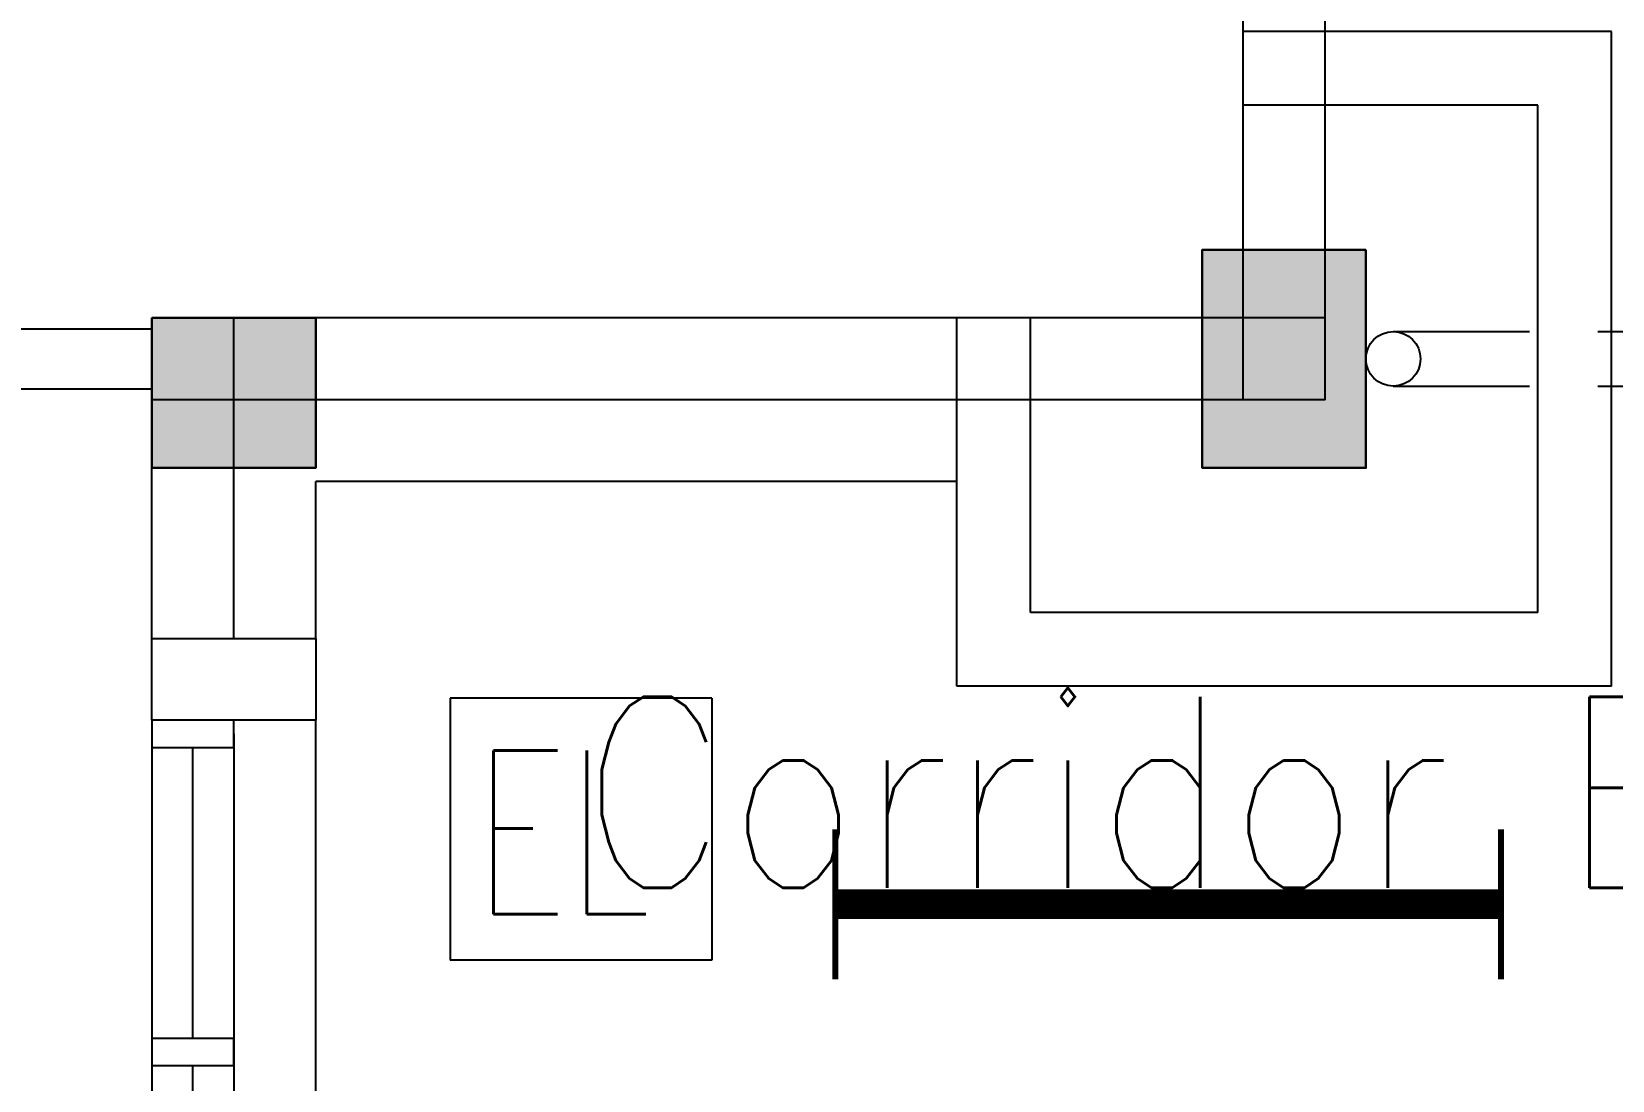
# Model space of a CAD drawing. Header units: inches. Extents: x 16928 to 514628, y -1471 to 241387.
# Drawn here: x 66918 to 69815, y 42863 to 44785 of the extents above; entities that cross this region are included whole.
import ezdxf

# ---------------------------------------------------------------- set-up
doc = ezdxf.new("R2010")
doc.units = ezdxf.units.IN
doc.header["$MEASUREMENT"] = 0
doc.linetypes.add('HIDDEN', pattern=[0.375, 0.25, -0.125])
doc.layers.add('COLUMN', color=8, linetype='Continuous', lineweight=30)
for name, color, linetype in [('DOWNPIPE', 8, 'Continuous'), ('dxt_text', 4, 'Continuous'), ('ELECT', 6, 'Continuous'), ('FITTING', 8, 'Continuous'), ('LW', 2, 'Continuous'), ('partition', 8, 'Continuous'), ('WALL', 1, 'Continuous'), ('WIN', 9, 'Continuous')]:
    doc.layers.add(name, color=color, linetype=linetype)
doc.styles.add('LAILA', font='romans.shx', dxfattribs={"width": 0.85})
doc.styles.add('ROMANS', font='ROMANS', dxfattribs={"width": 0.7})

# ---------------------------------------------------------------- blocks, each defined once
blk = doc.blocks.new('1 X 8W EL')
at = {"layer": 'ELECT', "color": 6}
for p, q in [((-240, 240), (-240, -240)), ((240, 240), (-240, 240)), ((240, 240), (240, -240)), ((240, -240), (-240, -240))]:
    blk.add_line(p, q, dxfattribs=at)
at = {"layer": 'ELECT', "color": 6, "style": 'ROMANS', "width": 0.7}
blk.add_text('EL', height=300, dxfattribs=at).set_placement((-196.2, -155.6))
blk = doc.blocks.new('YBC 1X36')
at = {"layer": 'FITTING', "color": 3}
for points, const_width in [([(-610, 137.6), (-610, -137.6)], 10.9), ([(610, 137.6), (610, -137.6)], 10.9), ([(-610, 0), (610, 0)], 54.6)]:
    blk.add_lwpolyline(points, dxfattribs=dict(at, const_width=const_width))

msp = doc.modelspace()

# ---------------------------------------------------------------- hatches: boundary and pattern name
at = {"layer": 'COLUMN'}
msp.add_hatch(color=256, dxfattribs=at).paths.add_polyline_path([(67138.6, 44260.5), (67438.6, 44260.5), (67438.6, 43985.5), (67138.6, 43985.5)])

# ---------------------------------------------------------------- linework, layer by layer
for points in [[(69363.6, 44385.5), (69063.6, 44385.5), (69063.6, 43985.5), (69363.6, 43985.5)], [(67138.6, 44260.5), (67438.6, 44260.5), (67438.6, 43985.5), (67138.6, 43985.5)]]:
    msp.add_lwpolyline(points, close=True, dxfattribs=at)
msp.add_solid([(69363.6, 44385.5), (69063.6, 44385.5), (69363.6, 43985.5), (69063.6, 43985.5)], dxfattribs=at)
at = {"layer": 'DOWNPIPE', "linetype": 'HIDDEN', "ltscale": 1000}
for p, q in [((69413.6, 44235.5), (70663.6, 44235.5)), ((69413.6, 44135.5), (70663.6, 44135.5))]:
    msp.add_line(p, q, dxfattribs=at)
at = {"layer": 'DOWNPIPE'}
msp.add_circle((69413.6, 44185.5), 50, dxfattribs=at)
at = {"layer": 'LW'}
for p, q in [((67438.6, 43673), (67438.6, 43960.5)), ((68613.6, 43960.5), (67438.6, 43960.5)), ((67438.6, 41723), (67438.6, 43523))]:
    msp.add_line(p, q, dxfattribs=at)
at = {"layer": 'partition'}
for p, q in [((63158.6, 44240.5), (67138.6, 44240.5)), ((63158.6, 44130.5), (67138.6, 44130.5))]:
    msp.add_line(p, q, dxfattribs=at)
at = {"layer": 'WALL'}
for p, q in [((69138.6, 44110.5), (69138.6, 45685.5)), ((69288.6, 44110.5), (69288.6, 45535.5)), ((69813.6, 44785.5), (69138.6, 44785.5)), ((69813.6, 43585.5), (69813.6, 44785.5)), ((69678.6, 44650.5), (69138.6, 44650.5)), ((69678.6, 43720.5), (69678.6, 44650.5)), ((69288.6, 44260.5), (67138.6, 44260.5)), ((67138.6, 43523), (67138.6, 44260.5)), ((67288.6, 43673), (67288.6, 44260.5)), ((68613.6, 43585.5), (68613.6, 44260.5)), ((68748.6, 43720.5), (68748.6, 44260.5)), ((69288.6, 44110.5), (67138.6, 44110.5)), ((69678.6, 43720.5), (68748.6, 43720.5)), ((69813.6, 43585.5), (68613.6, 43585.5))]:
    msp.add_line(p, q, dxfattribs=at)
msp.add_lwpolyline([(67138.6, 43523), (67138.6, 43673), (67438.6, 43673), (67438.6, 43523)], close=True, dxfattribs=at)
at = {"layer": 'WIN'}
for p, q in [((67438.6, 43985.5), (67438.6, 44260.5)), ((67138.6, 43523), (67138.6, 41723)), ((67288.6, 43498), (67288.6, 41748)), ((67213.6, 42939.6), (67213.6, 43473)), ((67213.6, 42356.3), (67213.6, 42889.6))]:
    msp.add_line(p, q, dxfattribs=at)
for points in [[(67288.6, 43473), (67288.6, 43523), (67138.6, 43523), (67138.6, 43473)], [(67288.6, 42889.6), (67288.6, 42939.6), (67138.6, 42939.6), (67138.6, 42889.6)]]:
    msp.add_lwpolyline(points, close=True, dxfattribs=at)

# ---------------------------------------------------------------- block references
at = {"layer": 'dxt_text'}
for name, p in [('1 X 8W EL', (67924.8, 43323.1)), ('YBC 1X36', (69001.1, 43185.5))]:
    msp.add_blockref(name, p, dxfattribs=at)

# ---------------------------------------------------------------- texts
at = {"layer": 'LW', "insert": (67924.8, 43565.9), "char_height": 350, "attachment_point": 1, "style": 'LAILA'}
msp.add_mtext_dynamic_manual_height_columns('Corridor E', width=3116.43, gutter_width=1750, heights=[0], dxfattribs=at)

doc.saveas('drawing.dxf')
